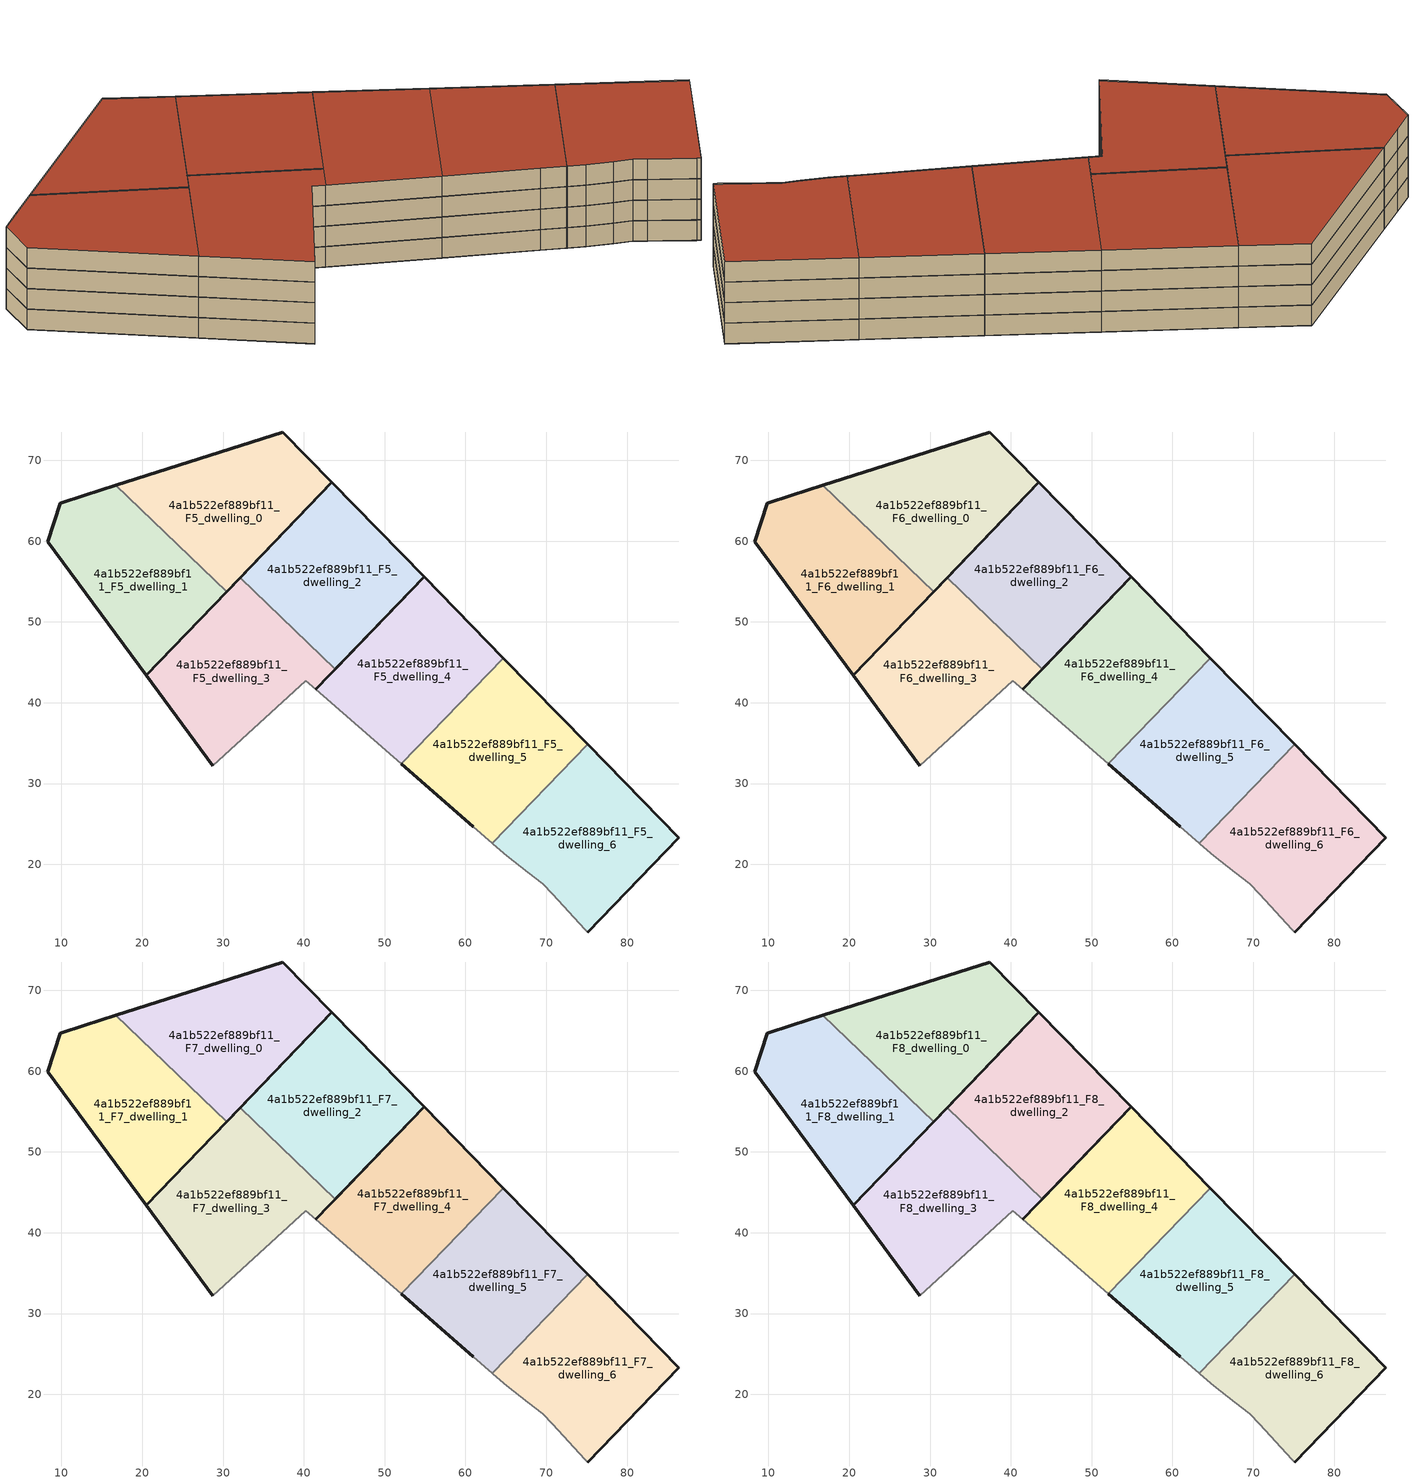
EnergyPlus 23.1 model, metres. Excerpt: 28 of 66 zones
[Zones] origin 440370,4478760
4a1b522ef889bf11_F5_dwelling_0
 floor to 4a1b522ef889bf11_F4_dwelling_0 (EU_floor_Construction): 30.44,53.72 43.46,67.26 37.37,73.5 16.75,66.89 z15
 wall outside (EU_wall_Construction): 16.75,66.89 37.37,73.5 43.46,67.26 30.44,53.72 z15:18
 wall to 4a1b522ef889bf11_F5_dwelling_1 (EU_wall_Construction): 30.44,53.72 16.75,66.89 z15:18
4a1b522ef889bf11_F5_dwelling_1
 floor to 4a1b522ef889bf11_F4_dwelling_1 (EU_floor_Construction): 20.49,43.38 30.44,53.72 16.75,66.89 12.9,65.66 9.87,64.66 8.34,59.91 z15
 wall outside (EU_wall_Construction): 30.44,53.72 20.49,43.38 8.34,59.91 9.87,64.66 12.9,65.66 16.75,66.89 z15:18
4a1b522ef889bf11_F5_dwelling_2
 floor to 4a1b522ef889bf11_F4_dwelling_2 (EU_floor_Construction): 43.91,44.16 54.89,55.57 43.46,67.26 32.14,55.49 z15
 wall outside (EU_wall_Construction): 32.14,55.49 43.46,67.26 54.89,55.57 43.91,44.16 z15:18
 wall to 4a1b522ef889bf11_F5_dwelling_3 (EU_wall_Construction): 43.91,44.16 32.14,55.49 z15:18
4a1b522ef889bf11_F5_dwelling_3
 floor to 4a1b522ef889bf11_F4_dwelling_3 (EU_floor_Construction): 41.49,41.64 43.91,44.16 32.14,55.49 20.49,43.38 28.71,32.21 40.22,42.74 z15
 wall outside (EU_wall_Construction): 28.71,32.21 20.49,43.38 32.14,55.49 z15:18
 wall adiabatic (EU_wall_Construction): 43.91,44.16 41.49,41.64 40.22,42.74 28.71,32.21 z15:18
4a1b522ef889bf11_F5_dwelling_4
 floor to 4a1b522ef889bf11_F4_dwelling_4 (EU_floor_Construction): 52.07,32.42 64.68,45.53 54.89,55.57 41.49,41.64 z15
 wall outside (EU_wall_Construction): 41.49,41.64 54.89,55.57 64.68,45.53 z15:18
 wall to 4a1b522ef889bf11_F5_dwelling_5 (EU_wall_Construction): 64.68,45.53 52.07,32.42 z15:18
 wall adiabatic (EU_wall_Construction): 52.07,32.42 41.49,41.64 z15:18
4a1b522ef889bf11_F5_dwelling_5
 floor to 4a1b522ef889bf11_F4_dwelling_5 (EU_floor_Construction): 63.34,22.58 75.13,34.84 64.68,45.53 52.07,32.42 60.96,24.67 z15
 wall outside (EU_wall_Construction): 60.96,24.67 52.07,32.42 / 64.68,45.53 75.13,34.84 z15:18
 wall to 4a1b522ef889bf11_F5_dwelling_6 (EU_wall_Construction): 75.13,34.84 63.34,22.58 z15:18
 wall adiabatic (EU_wall_Construction): 63.34,22.58 60.96,24.67 z15:18
4a1b522ef889bf11_F5_dwelling_6
 floor to 4a1b522ef889bf11_F4_dwelling_6 (EU_floor_Construction): 75.12,11.62 86.37,23.32 75.13,34.84 63.34,22.58 63.45,22.49 65.11,21.04 67.74,18.99 69.6,17.61 70.79,16.29 74.79,11.99 z15
 wall outside (EU_wall_Construction): 75.13,34.84 86.37,23.32 75.12,11.62 z15:18
 wall adiabatic (EU_wall_Construction): 75.12,11.62 74.79,11.99 70.79,16.29 69.6,17.61 67.74,18.99 65.11,21.04 63.45,22.49 63.34,22.58 z15:18
4a1b522ef889bf11_F6_dwelling_0
 floor to 4a1b522ef889bf11_F5_dwelling_0 (EU_floor_Construction): 30.44,53.72 43.46,67.26 37.37,73.5 16.75,66.89 z18
 wall outside (EU_wall_Construction): 16.75,66.89 37.37,73.5 43.46,67.26 30.44,53.72 z18:21
 wall to 4a1b522ef889bf11_F6_dwelling_1 (EU_wall_Construction): 30.44,53.72 16.75,66.89 z18:21
4a1b522ef889bf11_F6_dwelling_1
 floor to 4a1b522ef889bf11_F5_dwelling_1 (EU_floor_Construction): 20.49,43.38 30.44,53.72 16.75,66.89 12.9,65.66 9.87,64.66 8.34,59.91 z18
 wall outside (EU_wall_Construction): 30.44,53.72 20.49,43.38 8.34,59.91 9.87,64.66 12.9,65.66 16.75,66.89 z18:21
4a1b522ef889bf11_F6_dwelling_2
 floor to 4a1b522ef889bf11_F5_dwelling_2 (EU_floor_Construction): 43.91,44.16 54.89,55.57 43.46,67.26 32.14,55.49 z18
 wall outside (EU_wall_Construction): 32.14,55.49 43.46,67.26 54.89,55.57 43.91,44.16 z18:21
 wall to 4a1b522ef889bf11_F6_dwelling_3 (EU_wall_Construction): 43.91,44.16 32.14,55.49 z18:21
4a1b522ef889bf11_F6_dwelling_3
 floor to 4a1b522ef889bf11_F5_dwelling_3 (EU_floor_Construction): 41.49,41.64 43.91,44.16 32.14,55.49 20.49,43.38 28.71,32.21 40.22,42.74 z18
 wall outside (EU_wall_Construction): 28.71,32.21 20.49,43.38 32.14,55.49 z18:21
 wall adiabatic (EU_wall_Construction): 43.91,44.16 41.49,41.64 40.22,42.74 28.71,32.21 z18:21
4a1b522ef889bf11_F6_dwelling_4
 floor to 4a1b522ef889bf11_F5_dwelling_4 (EU_floor_Construction): 52.07,32.42 64.68,45.53 54.89,55.57 41.49,41.64 z18
 wall outside (EU_wall_Construction): 41.49,41.64 54.89,55.57 64.68,45.53 z18:21
 wall to 4a1b522ef889bf11_F6_dwelling_5 (EU_wall_Construction): 64.68,45.53 52.07,32.42 z18:21
 wall adiabatic (EU_wall_Construction): 52.07,32.42 41.49,41.64 z18:21
4a1b522ef889bf11_F6_dwelling_5
 floor to 4a1b522ef889bf11_F5_dwelling_5 (EU_floor_Construction): 63.34,22.58 75.13,34.84 64.68,45.53 52.07,32.42 60.96,24.67 z18
 wall outside (EU_wall_Construction): 60.96,24.67 52.07,32.42 / 64.68,45.53 75.13,34.84 z18:21
 wall to 4a1b522ef889bf11_F6_dwelling_6 (EU_wall_Construction): 75.13,34.84 63.34,22.58 z18:21
 wall adiabatic (EU_wall_Construction): 63.34,22.58 60.96,24.67 z18:21
4a1b522ef889bf11_F6_dwelling_6
 floor to 4a1b522ef889bf11_F5_dwelling_6 (EU_floor_Construction): 75.12,11.62 86.37,23.32 75.13,34.84 63.34,22.58 63.45,22.49 65.11,21.04 67.74,18.99 69.6,17.61 70.79,16.29 74.79,11.99 z18
 wall outside (EU_wall_Construction): 75.13,34.84 86.37,23.32 75.12,11.62 z18:21
 wall adiabatic (EU_wall_Construction): 75.12,11.62 74.79,11.99 70.79,16.29 69.6,17.61 67.74,18.99 65.11,21.04 63.45,22.49 63.34,22.58 z18:21
4a1b522ef889bf11_F7_dwelling_0
 floor to 4a1b522ef889bf11_F6_dwelling_0 (EU_floor_Construction): 30.44,53.72 43.46,67.26 37.37,73.5 16.75,66.89 z21
 wall outside (EU_wall_Construction): 16.75,66.89 37.37,73.5 43.46,67.26 30.44,53.72 z21:24
 wall to 4a1b522ef889bf11_F7_dwelling_1 (EU_wall_Construction): 30.44,53.72 16.75,66.89 z21:24
4a1b522ef889bf11_F7_dwelling_1
 floor to 4a1b522ef889bf11_F6_dwelling_1 (EU_floor_Construction): 20.49,43.38 30.44,53.72 16.75,66.89 12.9,65.66 9.87,64.66 8.34,59.91 z21
 wall outside (EU_wall_Construction): 30.44,53.72 20.49,43.38 8.34,59.91 9.87,64.66 12.9,65.66 16.75,66.89 z21:24
4a1b522ef889bf11_F7_dwelling_2
 floor to 4a1b522ef889bf11_F6_dwelling_2 (EU_floor_Construction): 43.91,44.16 54.89,55.57 43.46,67.26 32.14,55.49 z21
 wall outside (EU_wall_Construction): 32.14,55.49 43.46,67.26 54.89,55.57 43.91,44.16 z21:24
 wall to 4a1b522ef889bf11_F7_dwelling_3 (EU_wall_Construction): 43.91,44.16 32.14,55.49 z21:24
4a1b522ef889bf11_F7_dwelling_3
 floor to 4a1b522ef889bf11_F6_dwelling_3 (EU_floor_Construction): 41.49,41.64 43.91,44.16 32.14,55.49 20.49,43.38 28.71,32.21 40.22,42.74 z21
 wall outside (EU_wall_Construction): 28.71,32.21 20.49,43.38 32.14,55.49 z21:24
 wall adiabatic (EU_wall_Construction): 43.91,44.16 41.49,41.64 40.22,42.74 28.71,32.21 z21:24
4a1b522ef889bf11_F7_dwelling_4
 floor to 4a1b522ef889bf11_F6_dwelling_4 (EU_floor_Construction): 52.07,32.42 64.68,45.53 54.89,55.57 41.49,41.64 z21
 wall outside (EU_wall_Construction): 41.49,41.64 54.89,55.57 64.68,45.53 z21:24
 wall to 4a1b522ef889bf11_F7_dwelling_5 (EU_wall_Construction): 64.68,45.53 52.07,32.42 z21:24
 wall adiabatic (EU_wall_Construction): 52.07,32.42 41.49,41.64 z21:24
4a1b522ef889bf11_F7_dwelling_5
 floor to 4a1b522ef889bf11_F6_dwelling_5 (EU_floor_Construction): 63.34,22.58 75.13,34.84 64.68,45.53 52.07,32.42 60.96,24.67 z21
 wall outside (EU_wall_Construction): 60.96,24.67 52.07,32.42 / 64.68,45.53 75.13,34.84 z21:24
 wall to 4a1b522ef889bf11_F7_dwelling_6 (EU_wall_Construction): 75.13,34.84 63.34,22.58 z21:24
 wall adiabatic (EU_wall_Construction): 63.34,22.58 60.96,24.67 z21:24
4a1b522ef889bf11_F7_dwelling_6
 floor to 4a1b522ef889bf11_F6_dwelling_6 (EU_floor_Construction): 75.12,11.62 86.37,23.32 75.13,34.84 63.34,22.58 63.45,22.49 65.11,21.04 67.74,18.99 69.6,17.61 70.79,16.29 74.79,11.99 z21
 wall outside (EU_wall_Construction): 75.13,34.84 86.37,23.32 75.12,11.62 z21:24
 wall adiabatic (EU_wall_Construction): 75.12,11.62 74.79,11.99 70.79,16.29 69.6,17.61 67.74,18.99 65.11,21.04 63.45,22.49 63.34,22.58 z21:24
4a1b522ef889bf11_F8_dwelling_0
 floor to 4a1b522ef889bf11_F7_dwelling_0 (EU_floor_Construction): 30.44,53.72 43.46,67.26 37.37,73.5 16.75,66.89 z24
 wall outside (EU_wall_Construction): 16.75,66.89 37.37,73.5 43.46,67.26 30.44,53.72 z24:27
 wall to 4a1b522ef889bf11_F8_dwelling_1 (EU_wall_Construction): 30.44,53.72 16.75,66.89 z24:27
 roof outside (EU_roof_Construction): 37.37,73.5 43.46,67.26 30.44,53.72 16.75,66.89 z27
4a1b522ef889bf11_F8_dwelling_1
 floor to 4a1b522ef889bf11_F7_dwelling_1 (EU_floor_Construction): 20.49,43.38 30.44,53.72 16.75,66.89 12.9,65.66 9.87,64.66 8.34,59.91 z24
 wall outside (EU_wall_Construction): 30.44,53.72 20.49,43.38 8.34,59.91 9.87,64.66 12.9,65.66 16.75,66.89 z24:27
 roof outside (EU_roof_Construction): 30.44,53.72 20.49,43.38 8.34,59.91 9.87,64.66 12.9,65.66 16.75,66.89 z27
4a1b522ef889bf11_F8_dwelling_2
 floor to 4a1b522ef889bf11_F7_dwelling_2 (EU_floor_Construction): 43.91,44.16 54.89,55.57 43.46,67.26 32.14,55.49 z24
 wall outside (EU_wall_Construction): 32.14,55.49 43.46,67.26 54.89,55.57 43.91,44.16 z24:27
 wall to 4a1b522ef889bf11_F8_dwelling_3 (EU_wall_Construction): 43.91,44.16 32.14,55.49 z24:27
 roof outside (EU_roof_Construction): 43.46,67.26 54.89,55.57 43.91,44.16 32.14,55.49 z27
4a1b522ef889bf11_F8_dwelling_3
 floor to 4a1b522ef889bf11_F7_dwelling_3 (EU_floor_Construction): 41.49,41.64 43.91,44.16 32.14,55.49 20.49,43.38 28.71,32.21 40.22,42.74 z24
 wall outside (EU_wall_Construction): 28.71,32.21 20.49,43.38 32.14,55.49 z24:27
 wall adiabatic (EU_wall_Construction): 43.91,44.16 41.49,41.64 40.22,42.74 28.71,32.21 z24:27
 roof outside (EU_roof_Construction): 43.91,44.16 41.49,41.64 40.22,42.74 28.71,32.21 20.49,43.38 32.14,55.49 z27
4a1b522ef889bf11_F8_dwelling_4
 floor to 4a1b522ef889bf11_F7_dwelling_4 (EU_floor_Construction): 52.07,32.42 64.68,45.53 54.89,55.57 41.49,41.64 z24
 wall outside (EU_wall_Construction): 41.49,41.64 54.89,55.57 64.68,45.53 z24:27
 wall to 4a1b522ef889bf11_F8_dwelling_5 (EU_wall_Construction): 64.68,45.53 52.07,32.42 z24:27
 wall adiabatic (EU_wall_Construction): 52.07,32.42 41.49,41.64 z24:27
 roof outside (EU_roof_Construction): 54.89,55.57 64.68,45.53 52.07,32.42 41.49,41.64 z27
4a1b522ef889bf11_F8_dwelling_5
 floor to 4a1b522ef889bf11_F7_dwelling_5 (EU_floor_Construction): 63.34,22.58 75.13,34.84 64.68,45.53 52.07,32.42 60.96,24.67 z24
 wall outside (EU_wall_Construction): 60.96,24.67 52.07,32.42 / 64.68,45.53 75.13,34.84 z24:27
 wall to 4a1b522ef889bf11_F8_dwelling_6 (EU_wall_Construction): 75.13,34.84 63.34,22.58 z24:27
 wall adiabatic (EU_wall_Construction): 63.34,22.58 60.96,24.67 z24:27
 roof outside (EU_roof_Construction): 64.68,45.53 75.13,34.84 63.34,22.58 60.96,24.67 52.07,32.42 z27
4a1b522ef889bf11_F8_dwelling_6
 floor to 4a1b522ef889bf11_F7_dwelling_6 (EU_floor_Construction): 75.12,11.62 86.37,23.32 75.13,34.84 63.34,22.58 63.45,22.49 65.11,21.04 67.74,18.99 69.6,17.61 70.79,16.29 74.79,11.99 z24
 wall outside (EU_wall_Construction): 75.13,34.84 86.37,23.32 75.12,11.62 z24:27
 wall adiabatic (EU_wall_Construction): 75.12,11.62 74.79,11.99 70.79,16.29 69.6,17.61 67.74,18.99 65.11,21.04 63.45,22.49 63.34,22.58 z24:27
 roof outside (EU_roof_Construction): 75.13,34.84 86.37,23.32 75.12,11.62 74.79,11.99 70.79,16.29 69.6,17.61 67.74,18.99 65.11,21.04 63.45,22.49 63.34,22.58 z27
[Building]
EU S2 Campaign: North Axis=0; Terrain=City; Solar Distribution=FullExterior
[Site:Location]
Madrid: Latitude=40.5; Longitude=-3.5; Time Zone=1; Elevation=609
[SizingPeriod:WeatherFileDays]
AnnualSizingPeriod: Begin Month=1; Begin Day of Month=1; End Month=12; End Day of Month=31; Day of Week for Start Day=Monday; Use Weather File Daylight Saving Period=No; Use Weather File Rain and Snow Indicators=No
[MATERIAL]
EU_InternalMass_Material: Roughness=MediumRough; Thickness=0.1; Conductivity=1; Density=1800; Specific Heat=900; Thermal Absorptance=0.9; Solar Absorptance=0.7; Visible Absorptance=0.7
[MATERIAL:NOMASS] Roughness=MediumRough; Thermal Absorptance=0.9; Solar Absorptance=0.7; Visible Absorptance=0.7
Name | Thermal Resistance
EU_wall_NoMass | 1.60022
EU_roof_NoMass | 1.57597
EU_floor_NoMass | 0.470652
[CONSTRUCTION]
EU_wall_Construction: EU_wall_NoMass
EU_roof_Construction: EU_roof_NoMass
EU_floor_Construction: EU_floor_NoMass
EU_InternalMass_Construction: EU_InternalMass_Material
[ZONE] Type=1; Multiplier=1; Ceiling Height=autocalculate; Floor Area=autocalculate; Part of Total Floor Area=Yes
Name | Volume
4a1b522ef889bf11_F5_dwelling_0; 4a1b522ef889bf11_F6_dwelling_0; 4a1b522ef889bf11_F7_dwelling_0; 4a1b522ef889bf11_F8_dwelling_0 | 788.707
4a1b522ef889bf11_F5_dwelling_1; 4a1b522ef889bf11_F6_dwelling_1; 4a1b522ef889bf11_F7_dwelling_1; 4a1b522ef889bf11_F8_dwelling_1 | 788.68
4a1b522ef889bf11_F5_dwelling_2; 4a1b522ef889bf11_F6_dwelling_2; 4a1b522ef889bf11_F7_dwelling_2; 4a1b522ef889bf11_F8_dwelling_2 | 788.615
4a1b522ef889bf11_F5_dwelling_3; 4a1b522ef889bf11_F6_dwelling_3; 4a1b522ef889bf11_F7_dwelling_3; 4a1b522ef889bf11_F8_dwelling_3 | 788.625
4a1b522ef889bf11_F5_dwelling_4; 4a1b522ef889bf11_F6_dwelling_4; 4a1b522ef889bf11_F7_dwelling_4; 4a1b522ef889bf11_F8_dwelling_4 | 788.706
4a1b522ef889bf11_F5_dwelling_5; 4a1b522ef889bf11_F6_dwelling_5; 4a1b522ef889bf11_F7_dwelling_5; 4a1b522ef889bf11_F8_dwelling_5 | 788.687
4a1b522ef889bf11_F5_dwelling_6; 4a1b522ef889bf11_F6_dwelling_6; 4a1b522ef889bf11_F7_dwelling_6; 4a1b522ef889bf11_F8_dwelling_6 | 788.682
[INTERNALMASS] Construction=EU_InternalMass_Construction
Name | Zone or ZoneList | Surface Area
4a1b522ef889bf11_F5_dwelling_0_EU_InternalMass | 4a1b522ef889bf11_F5_dwelling_0 | 300.444
4a1b522ef889bf11_F5_dwelling_1_EU_InternalMass | 4a1b522ef889bf11_F5_dwelling_1 | 300.452
4a1b522ef889bf11_F5_dwelling_2_EU_InternalMass | 4a1b522ef889bf11_F5_dwelling_2 | 300.46
4a1b522ef889bf11_F5_dwelling_3_EU_InternalMass | 4a1b522ef889bf11_F5_dwelling_3 | 300.431
4a1b522ef889bf11_F5_dwelling_4_EU_InternalMass | 4a1b522ef889bf11_F5_dwelling_4 | 300.446
4a1b522ef889bf11_F5_dwelling_5_EU_InternalMass | 4a1b522ef889bf11_F5_dwelling_5 | 300.443
4a1b522ef889bf11_F5_dwelling_6_EU_InternalMass | 4a1b522ef889bf11_F5_dwelling_6 | 300.449
4a1b522ef889bf11_F6_dwelling_0_EU_InternalMass | 4a1b522ef889bf11_F6_dwelling_0 | 300.444
4a1b522ef889bf11_F6_dwelling_1_EU_InternalMass | 4a1b522ef889bf11_F6_dwelling_1 | 300.452
4a1b522ef889bf11_F6_dwelling_2_EU_InternalMass | 4a1b522ef889bf11_F6_dwelling_2 | 300.46
4a1b522ef889bf11_F6_dwelling_3_EU_InternalMass | 4a1b522ef889bf11_F6_dwelling_3 | 300.431
4a1b522ef889bf11_F6_dwelling_4_EU_InternalMass | 4a1b522ef889bf11_F6_dwelling_4 | 300.446
4a1b522ef889bf11_F6_dwelling_5_EU_InternalMass | 4a1b522ef889bf11_F6_dwelling_5 | 300.443
4a1b522ef889bf11_F6_dwelling_6_EU_InternalMass | 4a1b522ef889bf11_F6_dwelling_6 | 300.449
4a1b522ef889bf11_F7_dwelling_0_EU_InternalMass | 4a1b522ef889bf11_F7_dwelling_0 | 300.444
4a1b522ef889bf11_F7_dwelling_1_EU_InternalMass | 4a1b522ef889bf11_F7_dwelling_1 | 300.452
4a1b522ef889bf11_F7_dwelling_2_EU_InternalMass | 4a1b522ef889bf11_F7_dwelling_2 | 300.46
4a1b522ef889bf11_F7_dwelling_3_EU_InternalMass | 4a1b522ef889bf11_F7_dwelling_3 | 300.431
4a1b522ef889bf11_F7_dwelling_4_EU_InternalMass | 4a1b522ef889bf11_F7_dwelling_4 | 300.446
4a1b522ef889bf11_F7_dwelling_5_EU_InternalMass | 4a1b522ef889bf11_F7_dwelling_5 | 300.443
4a1b522ef889bf11_F7_dwelling_6_EU_InternalMass | 4a1b522ef889bf11_F7_dwelling_6 | 300.449
4a1b522ef889bf11_F8_dwelling_0_EU_InternalMass | 4a1b522ef889bf11_F8_dwelling_0 | 300.444
4a1b522ef889bf11_F8_dwelling_1_EU_InternalMass | 4a1b522ef889bf11_F8_dwelling_1 | 300.452
4a1b522ef889bf11_F8_dwelling_2_EU_InternalMass | 4a1b522ef889bf11_F8_dwelling_2 | 300.46
4a1b522ef889bf11_F8_dwelling_3_EU_InternalMass | 4a1b522ef889bf11_F8_dwelling_3 | 300.431
4a1b522ef889bf11_F8_dwelling_4_EU_InternalMass | 4a1b522ef889bf11_F8_dwelling_4 | 300.446
4a1b522ef889bf11_F8_dwelling_5_EU_InternalMass | 4a1b522ef889bf11_F8_dwelling_5 | 300.443
4a1b522ef889bf11_F8_dwelling_6_EU_InternalMass | 4a1b522ef889bf11_F8_dwelling_6 | 300.449
[OTHEREQUIPMENT] Fuel Type=Electricity; Design Level Calculation Method=Watts/Area; Power per Zone Floor Area=1; Fraction Latent=0; Fraction Radiant=0; Fraction Lost=0; Carbon Dioxide Generation Rate=0; EndUse Subcategory=EU_Step8_InternalGains
Name | Zone or ZoneList or Space or SpaceList | Schedule
EU_Step8_InternalGain_4a1b522ef889bf11_F5_dwelling_0_f000 | 4a1b522ef889bf11_F5_dwelling_0 | EU_Step8_GainSchedule_4a1b522ef889bf11_F5_dwelling_0_f000
EU_Step8_InternalGain_4a1b522ef889bf11_F5_dwelling_1_f000 | 4a1b522ef889bf11_F5_dwelling_1 | EU_Step8_GainSchedule_4a1b522ef889bf11_F5_dwelling_1_f000
EU_Step8_InternalGain_4a1b522ef889bf11_F5_dwelling_2_f000 | 4a1b522ef889bf11_F5_dwelling_2 | EU_Step8_GainSchedule_4a1b522ef889bf11_F5_dwelling_2_f000
EU_Step8_InternalGain_4a1b522ef889bf11_F5_dwelling_3_f000 | 4a1b522ef889bf11_F5_dwelling_3 | EU_Step8_GainSchedule_4a1b522ef889bf11_F5_dwelling_3_f000
EU_Step8_InternalGain_4a1b522ef889bf11_F5_dwelling_4_f000 | 4a1b522ef889bf11_F5_dwelling_4 | EU_Step8_GainSchedule_4a1b522ef889bf11_F5_dwelling_4_f000
EU_Step8_InternalGain_4a1b522ef889bf11_F5_dwelling_5_f000 | 4a1b522ef889bf11_F5_dwelling_5 | EU_Step8_GainSchedule_4a1b522ef889bf11_F5_dwelling_5_f000
EU_Step8_InternalGain_4a1b522ef889bf11_F5_dwelling_6_f000 | 4a1b522ef889bf11_F5_dwelling_6 | EU_Step8_GainSchedule_4a1b522ef889bf11_F5_dwelling_6_f000
EU_Step8_InternalGain_4a1b522ef889bf11_F6_dwelling_0_f000 | 4a1b522ef889bf11_F6_dwelling_0 | EU_Step8_GainSchedule_4a1b522ef889bf11_F6_dwelling_0_f000
EU_Step8_InternalGain_4a1b522ef889bf11_F6_dwelling_1_f000 | 4a1b522ef889bf11_F6_dwelling_1 | EU_Step8_GainSchedule_4a1b522ef889bf11_F6_dwelling_1_f000
EU_Step8_InternalGain_4a1b522ef889bf11_F6_dwelling_2_f000 | 4a1b522ef889bf11_F6_dwelling_2 | EU_Step8_GainSchedule_4a1b522ef889bf11_F6_dwelling_2_f000
EU_Step8_InternalGain_4a1b522ef889bf11_F6_dwelling_3_f000 | 4a1b522ef889bf11_F6_dwelling_3 | EU_Step8_GainSchedule_4a1b522ef889bf11_F6_dwelling_3_f000
EU_Step8_InternalGain_4a1b522ef889bf11_F6_dwelling_4_f000 | 4a1b522ef889bf11_F6_dwelling_4 | EU_Step8_GainSchedule_4a1b522ef889bf11_F6_dwelling_4_f000
EU_Step8_InternalGain_4a1b522ef889bf11_F6_dwelling_5_f000 | 4a1b522ef889bf11_F6_dwelling_5 | EU_Step8_GainSchedule_4a1b522ef889bf11_F6_dwelling_5_f000
EU_Step8_InternalGain_4a1b522ef889bf11_F6_dwelling_6_f000 | 4a1b522ef889bf11_F6_dwelling_6 | EU_Step8_GainSchedule_4a1b522ef889bf11_F6_dwelling_6_f000
EU_Step8_InternalGain_4a1b522ef889bf11_F7_dwelling_0_f000 | 4a1b522ef889bf11_F7_dwelling_0 | EU_Step8_GainSchedule_4a1b522ef889bf11_F7_dwelling_0_f000
EU_Step8_InternalGain_4a1b522ef889bf11_F7_dwelling_1_f000 | 4a1b522ef889bf11_F7_dwelling_1 | EU_Step8_GainSchedule_4a1b522ef889bf11_F7_dwelling_1_f000
EU_Step8_InternalGain_4a1b522ef889bf11_F7_dwelling_2_f000 | 4a1b522ef889bf11_F7_dwelling_2 | EU_Step8_GainSchedule_4a1b522ef889bf11_F7_dwelling_2_f000
EU_Step8_InternalGain_4a1b522ef889bf11_F7_dwelling_3_f000 | 4a1b522ef889bf11_F7_dwelling_3 | EU_Step8_GainSchedule_4a1b522ef889bf11_F7_dwelling_3_f000
EU_Step8_InternalGain_4a1b522ef889bf11_F7_dwelling_4_f000 | 4a1b522ef889bf11_F7_dwelling_4 | EU_Step8_GainSchedule_4a1b522ef889bf11_F7_dwelling_4_f000
EU_Step8_InternalGain_4a1b522ef889bf11_F7_dwelling_5_f000 | 4a1b522ef889bf11_F7_dwelling_5 | EU_Step8_GainSchedule_4a1b522ef889bf11_F7_dwelling_5_f000
EU_Step8_InternalGain_4a1b522ef889bf11_F7_dwelling_6_f000 | 4a1b522ef889bf11_F7_dwelling_6 | EU_Step8_GainSchedule_4a1b522ef889bf11_F7_dwelling_6_f000
EU_Step8_InternalGain_4a1b522ef889bf11_F8_dwelling_0_f000 | 4a1b522ef889bf11_F8_dwelling_0 | EU_Step8_GainSchedule_4a1b522ef889bf11_F8_dwelling_0_f000
EU_Step8_InternalGain_4a1b522ef889bf11_F8_dwelling_1_f000 | 4a1b522ef889bf11_F8_dwelling_1 | EU_Step8_GainSchedule_4a1b522ef889bf11_F8_dwelling_1_f000
EU_Step8_InternalGain_4a1b522ef889bf11_F8_dwelling_2_f000 | 4a1b522ef889bf11_F8_dwelling_2 | EU_Step8_GainSchedule_4a1b522ef889bf11_F8_dwelling_2_f000
EU_Step8_InternalGain_4a1b522ef889bf11_F8_dwelling_3_f000 | 4a1b522ef889bf11_F8_dwelling_3 | EU_Step8_GainSchedule_4a1b522ef889bf11_F8_dwelling_3_f000
EU_Step8_InternalGain_4a1b522ef889bf11_F8_dwelling_4_f000 | 4a1b522ef889bf11_F8_dwelling_4 | EU_Step8_GainSchedule_4a1b522ef889bf11_F8_dwelling_4_f000
EU_Step8_InternalGain_4a1b522ef889bf11_F8_dwelling_5_f000 | 4a1b522ef889bf11_F8_dwelling_5 | EU_Step8_GainSchedule_4a1b522ef889bf11_F8_dwelling_5_f000
EU_Step8_InternalGain_4a1b522ef889bf11_F8_dwelling_6_f000 | 4a1b522ef889bf11_F8_dwelling_6 | EU_Step8_GainSchedule_4a1b522ef889bf11_F8_dwelling_6_f000
[ZONEVENTILATION:DESIGNFLOWRATE] Schedule=EU_AlwaysOn; Design Flow Rate Calculation Method=AirChanges/Hour; Air Changes per Hour=0.480704; Ventilation Type=Natural; Fan Pressure Rise=0; Fan Total Efficiency=1; Constant Term Coefficient=1; Temperature Term Coefficient=0; Velocity Term Coefficient=0; Velocity Squared Term Coefficient=0; Minimum Indoor Temperature=-100; Maximum Indoor Temperature=100; Delta Temperature=-100; Minimum Outdoor Temperature=-100; Maximum Outdoor Temperature=100; Maximum Wind Speed=40
Name | Zone or ZoneList or Space or SpaceList
EU_ConstantAir_4a1b522ef889bf11_F5_dwelling_0 | 4a1b522ef889bf11_F5_dwelling_0
EU_ConstantAir_4a1b522ef889bf11_F5_dwelling_1 | 4a1b522ef889bf11_F5_dwelling_1
EU_ConstantAir_4a1b522ef889bf11_F5_dwelling_2 | 4a1b522ef889bf11_F5_dwelling_2
EU_ConstantAir_4a1b522ef889bf11_F5_dwelling_3 | 4a1b522ef889bf11_F5_dwelling_3
EU_ConstantAir_4a1b522ef889bf11_F5_dwelling_4 | 4a1b522ef889bf11_F5_dwelling_4
EU_ConstantAir_4a1b522ef889bf11_F5_dwelling_5 | 4a1b522ef889bf11_F5_dwelling_5
EU_ConstantAir_4a1b522ef889bf11_F5_dwelling_6 | 4a1b522ef889bf11_F5_dwelling_6
EU_ConstantAir_4a1b522ef889bf11_F6_dwelling_0 | 4a1b522ef889bf11_F6_dwelling_0
EU_ConstantAir_4a1b522ef889bf11_F6_dwelling_1 | 4a1b522ef889bf11_F6_dwelling_1
EU_ConstantAir_4a1b522ef889bf11_F6_dwelling_2 | 4a1b522ef889bf11_F6_dwelling_2
EU_ConstantAir_4a1b522ef889bf11_F6_dwelling_3 | 4a1b522ef889bf11_F6_dwelling_3
EU_ConstantAir_4a1b522ef889bf11_F6_dwelling_4 | 4a1b522ef889bf11_F6_dwelling_4
EU_ConstantAir_4a1b522ef889bf11_F6_dwelling_5 | 4a1b522ef889bf11_F6_dwelling_5
EU_ConstantAir_4a1b522ef889bf11_F6_dwelling_6 | 4a1b522ef889bf11_F6_dwelling_6
EU_ConstantAir_4a1b522ef889bf11_F7_dwelling_0 | 4a1b522ef889bf11_F7_dwelling_0
EU_ConstantAir_4a1b522ef889bf11_F7_dwelling_1 | 4a1b522ef889bf11_F7_dwelling_1
EU_ConstantAir_4a1b522ef889bf11_F7_dwelling_2 | 4a1b522ef889bf11_F7_dwelling_2
EU_ConstantAir_4a1b522ef889bf11_F7_dwelling_3 | 4a1b522ef889bf11_F7_dwelling_3
EU_ConstantAir_4a1b522ef889bf11_F7_dwelling_4 | 4a1b522ef889bf11_F7_dwelling_4
EU_ConstantAir_4a1b522ef889bf11_F7_dwelling_5 | 4a1b522ef889bf11_F7_dwelling_5
EU_ConstantAir_4a1b522ef889bf11_F7_dwelling_6 | 4a1b522ef889bf11_F7_dwelling_6
EU_ConstantAir_4a1b522ef889bf11_F8_dwelling_0 | 4a1b522ef889bf11_F8_dwelling_0
EU_ConstantAir_4a1b522ef889bf11_F8_dwelling_1 | 4a1b522ef889bf11_F8_dwelling_1
EU_ConstantAir_4a1b522ef889bf11_F8_dwelling_2 | 4a1b522ef889bf11_F8_dwelling_2
EU_ConstantAir_4a1b522ef889bf11_F8_dwelling_3 | 4a1b522ef889bf11_F8_dwelling_3
EU_ConstantAir_4a1b522ef889bf11_F8_dwelling_4 | 4a1b522ef889bf11_F8_dwelling_4
EU_ConstantAir_4a1b522ef889bf11_F8_dwelling_5 | 4a1b522ef889bf11_F8_dwelling_5
EU_ConstantAir_4a1b522ef889bf11_F8_dwelling_6 | 4a1b522ef889bf11_F8_dwelling_6
[HVACTEMPLATE:THERMOSTAT] Constant Heating Setpoint=20; Constant Cooling Setpoint=50
EU_HeatOnly_4a1b522ef889bf11_F0_dwelling_7; EU_HeatOnly_4a1b522ef889bf11_F1_dwelling_0; EU_HeatOnly_4a1b522ef889bf11_F1_dwelling_1; EU_HeatOnly_4a1b522ef889bf11_F1_dwelling_2; EU_HeatOnly_4a1b522ef889bf11_F1_dwelling_3; EU_HeatOnly_4a1b522ef889bf11_F1_dwelling_4; EU_HeatOnly_4a1b522ef889bf11_F1_dwelling_5; EU_HeatOnly_4a1b522ef889bf11_F1_dwelling_6; EU_HeatOnly_4a1b522ef889bf11_F1_dwelling_7; EU_HeatOnly_4a1b522ef889bf11_F2_dwelling_0; EU_HeatOnly_4a1b522ef889bf11_F2_dwelling_1; EU_HeatOnly_4a1b522ef889bf11_F2_dwelling_2; EU_HeatOnly_4a1b522ef889bf11_F2_dwelling_3; EU_HeatOnly_4a1b522ef889bf11_F2_dwelling_4; EU_HeatOnly_4a1b522ef889bf11_F2_dwelling_5; EU_HeatOnly_4a1b522ef889bf11_F2_dwelling_6; EU_HeatOnly_4a1b522ef889bf11_F2_dwelling_7; EU_HeatOnly_4a1b522ef889bf11_F3_dwelling_0; EU_HeatOnly_4a1b522ef889bf11_F3_dwelling_1; EU_HeatOnly_4a1b522ef889bf11_F3_dwelling_2; EU_HeatOnly_4a1b522ef889bf11_F3_dwelling_3; EU_HeatOnly_4a1b522ef889bf11_F3_dwelling_4; EU_HeatOnly_4a1b522ef889bf11_F3_dwelling_5; EU_HeatOnly_4a1b522ef889bf11_F3_dwelling_6; EU_HeatOnly_4a1b522ef889bf11_F4_dwelling_0; EU_HeatOnly_4a1b522ef889bf11_F4_dwelling_1; EU_HeatOnly_4a1b522ef889bf11_F4_dwelling_2; EU_HeatOnly_4a1b522ef889bf11_F4_dwelling_3; EU_HeatOnly_4a1b522ef889bf11_F4_dwelling_4; EU_HeatOnly_4a1b522ef889bf11_F4_dwelling_5; EU_HeatOnly_4a1b522ef889bf11_F4_dwelling_6; EU_HeatOnly_4a1b522ef889bf11_F5_dwelling_0; EU_HeatOnly_4a1b522ef889bf11_F5_dwelling_1; EU_HeatOnly_4a1b522ef889bf11_F5_dwelling_2; EU_HeatOnly_4a1b522ef889bf11_F5_dwelling_3; EU_HeatOnly_4a1b522ef889bf11_F5_dwelling_4; EU_HeatOnly_4a1b522ef889bf11_F5_dwelling_5; EU_HeatOnly_4a1b522ef889bf11_F5_dwelling_6; EU_HeatOnly_4a1b522ef889bf11_F6_dwelling_0; EU_HeatOnly_4a1b522ef889bf11_F6_dwelling_1; EU_HeatOnly_4a1b522ef889bf11_F6_dwelling_2; EU_HeatOnly_4a1b522ef889bf11_F6_dwelling_3; EU_HeatOnly_4a1b522ef889bf11_F6_dwelling_4; EU_HeatOnly_4a1b522ef889bf11_F6_dwelling_5; EU_HeatOnly_4a1b522ef889bf11_F6_dwelling_6; EU_HeatOnly_4a1b522ef889bf11_F7_dwelling_0; EU_HeatOnly_4a1b522ef889bf11_F7_dwelling_1; EU_HeatOnly_4a1b522ef889bf11_F7_dwelling_2; EU_HeatOnly_4a1b522ef889bf11_F7_dwelling_3; EU_HeatOnly_4a1b522ef889bf11_F7_dwelling_4; EU_HeatOnly_4a1b522ef889bf11_F7_dwelling_5; EU_HeatOnly_4a1b522ef889bf11_F7_dwelling_6; EU_HeatOnly_4a1b522ef889bf11_F8_dwelling_0; EU_HeatOnly_4a1b522ef889bf11_F8_dwelling_1; EU_HeatOnly_4a1b522ef889bf11_F8_dwelling_2; EU_HeatOnly_4a1b522ef889bf11_F8_dwelling_3; EU_HeatOnly_4a1b522ef889bf11_F8_dwelling_4; EU_HeatOnly_4a1b522ef889bf11_F8_dwelling_5; EU_HeatOnly_4a1b522ef889bf11_F8_dwelling_6
[HVACTEMPLATE:ZONE:IDEALLOADSAIRSYSTEM] System Availability Schedule=EU_AlwaysOn; Maximum Heating Supply Air Temperature=50; Minimum Cooling Supply Air Temperature=13; Maximum Heating Supply Air Humidity Ratio=0.0156; Minimum Cooling Supply Air Humidity Ratio=0.0077; Heating Limit=NoLimit; Cooling Limit=NoLimit; Heating Availability Schedule=EU_AlwaysOn; Cooling Availability Schedule=EU_CoolingOff; Dehumidification Control Type=ConstantSensibleHeatRatio; Cooling Sensible Heat Ratio=0.7; Dehumidification Setpoint=60; Humidification Control Type=None; Humidification Setpoint=30; Outdoor Air Method=None; Outdoor Air Flow Rate per Person=0.00944; Outdoor Air Flow Rate per Zone Floor Area=0; Outdoor Air Flow Rate per Zone=0; Demand Controlled Ventilation Type=None; Outdoor Air Economizer Type=NoEconomizer; Heat Recovery Type=None; Sensible Heat Recovery Effectiveness=0.7; Latent Heat Recovery Effectiveness=0.65
Name | Template Thermostat
4a1b522ef889bf11_F5_dwelling_0 | EU_HeatOnly_4a1b522ef889bf11_F5_dwelling_0
4a1b522ef889bf11_F5_dwelling_1 | EU_HeatOnly_4a1b522ef889bf11_F5_dwelling_1
4a1b522ef889bf11_F5_dwelling_2 | EU_HeatOnly_4a1b522ef889bf11_F5_dwelling_2
4a1b522ef889bf11_F5_dwelling_3 | EU_HeatOnly_4a1b522ef889bf11_F5_dwelling_3
4a1b522ef889bf11_F5_dwelling_4 | EU_HeatOnly_4a1b522ef889bf11_F5_dwelling_4
4a1b522ef889bf11_F5_dwelling_5 | EU_HeatOnly_4a1b522ef889bf11_F5_dwelling_5
4a1b522ef889bf11_F5_dwelling_6 | EU_HeatOnly_4a1b522ef889bf11_F5_dwelling_6
4a1b522ef889bf11_F6_dwelling_0 | EU_HeatOnly_4a1b522ef889bf11_F6_dwelling_0
4a1b522ef889bf11_F6_dwelling_1 | EU_HeatOnly_4a1b522ef889bf11_F6_dwelling_1
4a1b522ef889bf11_F6_dwelling_2 | EU_HeatOnly_4a1b522ef889bf11_F6_dwelling_2
4a1b522ef889bf11_F6_dwelling_3 | EU_HeatOnly_4a1b522ef889bf11_F6_dwelling_3
4a1b522ef889bf11_F6_dwelling_4 | EU_HeatOnly_4a1b522ef889bf11_F6_dwelling_4
4a1b522ef889bf11_F6_dwelling_5 | EU_HeatOnly_4a1b522ef889bf11_F6_dwelling_5
4a1b522ef889bf11_F6_dwelling_6 | EU_HeatOnly_4a1b522ef889bf11_F6_dwelling_6
4a1b522ef889bf11_F7_dwelling_0 | EU_HeatOnly_4a1b522ef889bf11_F7_dwelling_0
4a1b522ef889bf11_F7_dwelling_1 | EU_HeatOnly_4a1b522ef889bf11_F7_dwelling_1
4a1b522ef889bf11_F7_dwelling_2 | EU_HeatOnly_4a1b522ef889bf11_F7_dwelling_2
4a1b522ef889bf11_F7_dwelling_3 | EU_HeatOnly_4a1b522ef889bf11_F7_dwelling_3
4a1b522ef889bf11_F7_dwelling_4 | EU_HeatOnly_4a1b522ef889bf11_F7_dwelling_4
4a1b522ef889bf11_F7_dwelling_5 | EU_HeatOnly_4a1b522ef889bf11_F7_dwelling_5
4a1b522ef889bf11_F7_dwelling_6 | EU_HeatOnly_4a1b522ef889bf11_F7_dwelling_6
4a1b522ef889bf11_F8_dwelling_0 | EU_HeatOnly_4a1b522ef889bf11_F8_dwelling_0
4a1b522ef889bf11_F8_dwelling_1 | EU_HeatOnly_4a1b522ef889bf11_F8_dwelling_1
4a1b522ef889bf11_F8_dwelling_2 | EU_HeatOnly_4a1b522ef889bf11_F8_dwelling_2
4a1b522ef889bf11_F8_dwelling_3 | EU_HeatOnly_4a1b522ef889bf11_F8_dwelling_3
4a1b522ef889bf11_F8_dwelling_4 | EU_HeatOnly_4a1b522ef889bf11_F8_dwelling_4
4a1b522ef889bf11_F8_dwelling_5 | EU_HeatOnly_4a1b522ef889bf11_F8_dwelling_5
4a1b522ef889bf11_F8_dwelling_6 | EU_HeatOnly_4a1b522ef889bf11_F8_dwelling_6
[SIZING:ZONE] Zone Cooling Design Supply Air Temperature Input Method=SupplyAirTemperature; Zone Cooling Design Supply Air Temperature=13; Zone Heating Design Supply Air Temperature Input Method=SupplyAirTemperature; Zone Heating Design Supply Air Temperature=50; Zone Cooling Design Supply Air Humidity Ratio=0.008; Zone Heating Design Supply Air Humidity Ratio=0.008; Cooling Design Air Flow Method=DesignDay; Cooling Design Air Flow Rate=0; Cooling Minimum Air Flow per Zone Floor Area=0.000762; Cooling Minimum Air Flow=0; Cooling Minimum Air Flow Fraction=0.2; Heating Design Air Flow Method=DesignDay; Heating Design Air Flow Rate=0; Heating Maximum Air Flow per Zone Floor Area=0.002032; Heating Maximum Air Flow=0.141576; Heating Maximum Air Flow Fraction=0.3; Account for Dedicated Outdoor Air System=No; Dedicated Outdoor Air System Control Strategy=NeutralSupplyAir; Dedicated Outdoor Air Low Setpoint Temperature for Design=autosize; Dedicated Outdoor Air High Setpoint Temperature for Design=autosize; Zone Load Sizing Method=Sensible Load Only No Latent Load; Zone Latent Cooling Design Supply Air Humidity Ratio Input Method=HumidityRatioDifference; Zone Cooling Design Supply Air Humidity Ratio Difference=0.005; Zone Latent Heating Design Supply Air Humidity Ratio Input Method=HumidityRatioDifference; Zone Humidification Design Supply Air Humidity Ratio Difference=0.005
4a1b522ef889bf11_F5_dwelling_0; 4a1b522ef889bf11_F5_dwelling_1; 4a1b522ef889bf11_F5_dwelling_2; 4a1b522ef889bf11_F5_dwelling_3; 4a1b522ef889bf11_F5_dwelling_4; 4a1b522ef889bf11_F5_dwelling_5; 4a1b522ef889bf11_F5_dwelling_6; 4a1b522ef889bf11_F6_dwelling_0; 4a1b522ef889bf11_F6_dwelling_1; 4a1b522ef889bf11_F6_dwelling_2; 4a1b522ef889bf11_F6_dwelling_3; 4a1b522ef889bf11_F6_dwelling_4; 4a1b522ef889bf11_F6_dwelling_5; 4a1b522ef889bf11_F6_dwelling_6; 4a1b522ef889bf11_F7_dwelling_0; 4a1b522ef889bf11_F7_dwelling_1; 4a1b522ef889bf11_F7_dwelling_2; 4a1b522ef889bf11_F7_dwelling_3; 4a1b522ef889bf11_F7_dwelling_4; 4a1b522ef889bf11_F7_dwelling_5; 4a1b522ef889bf11_F7_dwelling_6; 4a1b522ef889bf11_F8_dwelling_0; 4a1b522ef889bf11_F8_dwelling_1; 4a1b522ef889bf11_F8_dwelling_2; 4a1b522ef889bf11_F8_dwelling_3; 4a1b522ef889bf11_F8_dwelling_4; 4a1b522ef889bf11_F8_dwelling_5; 4a1b522ef889bf11_F8_dwelling_6
[SCHEDULE:CONSTANT]
Name | Hourly Value
EU_AlwaysOn | 1
EU_CoolingOff | 0
[SCHEDULE:FILE] Column Number=1; Rows to Skip at Top=0; Number of Hours of Data=8760; Column Separator=Comma; Interpolate to Timestep=No; Minutes per Item=60; Adjust Schedule for Daylight Savings=Yes
Name | File
EU_Step8_GainSchedule_4a1b522ef889bf11_F5_dwelling_0_f000 | ../../schedules/4a1b522ef889bf11/4a1b522ef889bf11_F5_dwelling_0_f000_gain.csv
EU_Step8_GainSchedule_4a1b522ef889bf11_F5_dwelling_1_f000 | ../../schedules/4a1b522ef889bf11/4a1b522ef889bf11_F5_dwelling_1_f000_gain.csv
EU_Step8_GainSchedule_4a1b522ef889bf11_F5_dwelling_2_f000 | ../../schedules/4a1b522ef889bf11/4a1b522ef889bf11_F5_dwelling_2_f000_gain.csv
EU_Step8_GainSchedule_4a1b522ef889bf11_F5_dwelling_3_f000 | ../../schedules/4a1b522ef889bf11/4a1b522ef889bf11_F5_dwelling_3_f000_gain.csv
EU_Step8_GainSchedule_4a1b522ef889bf11_F5_dwelling_4_f000 | ../../schedules/4a1b522ef889bf11/4a1b522ef889bf11_F5_dwelling_4_f000_gain.csv
EU_Step8_GainSchedule_4a1b522ef889bf11_F5_dwelling_5_f000 | ../../schedules/4a1b522ef889bf11/4a1b522ef889bf11_F5_dwelling_5_f000_gain.csv
EU_Step8_GainSchedule_4a1b522ef889bf11_F5_dwelling_6_f000 | ../../schedules/4a1b522ef889bf11/4a1b522ef889bf11_F5_dwelling_6_f000_gain.csv
EU_Step8_GainSchedule_4a1b522ef889bf11_F6_dwelling_0_f000 | ../../schedules/4a1b522ef889bf11/4a1b522ef889bf11_F6_dwelling_0_f000_gain.csv
EU_Step8_GainSchedule_4a1b522ef889bf11_F6_dwelling_1_f000 | ../../schedules/4a1b522ef889bf11/4a1b522ef889bf11_F6_dwelling_1_f000_gain.csv
EU_Step8_GainSchedule_4a1b522ef889bf11_F6_dwelling_2_f000 | ../../schedules/4a1b522ef889bf11/4a1b522ef889bf11_F6_dwelling_2_f000_gain.csv
EU_Step8_GainSchedule_4a1b522ef889bf11_F6_dwelling_3_f000 | ../../schedules/4a1b522ef889bf11/4a1b522ef889bf11_F6_dwelling_3_f000_gain.csv
EU_Step8_GainSchedule_4a1b522ef889bf11_F6_dwelling_4_f000 | ../../schedules/4a1b522ef889bf11/4a1b522ef889bf11_F6_dwelling_4_f000_gain.csv
EU_Step8_GainSchedule_4a1b522ef889bf11_F6_dwelling_5_f000 | ../../schedules/4a1b522ef889bf11/4a1b522ef889bf11_F6_dwelling_5_f000_gain.csv
EU_Step8_GainSchedule_4a1b522ef889bf11_F6_dwelling_6_f000 | ../../schedules/4a1b522ef889bf11/4a1b522ef889bf11_F6_dwelling_6_f000_gain.csv
EU_Step8_GainSchedule_4a1b522ef889bf11_F7_dwelling_0_f000 | ../../schedules/4a1b522ef889bf11/4a1b522ef889bf11_F7_dwelling_0_f000_gain.csv
EU_Step8_GainSchedule_4a1b522ef889bf11_F7_dwelling_1_f000 | ../../schedules/4a1b522ef889bf11/4a1b522ef889bf11_F7_dwelling_1_f000_gain.csv
EU_Step8_GainSchedule_4a1b522ef889bf11_F7_dwelling_2_f000 | ../../schedules/4a1b522ef889bf11/4a1b522ef889bf11_F7_dwelling_2_f000_gain.csv
EU_Step8_GainSchedule_4a1b522ef889bf11_F7_dwelling_3_f000 | ../../schedules/4a1b522ef889bf11/4a1b522ef889bf11_F7_dwelling_3_f000_gain.csv
EU_Step8_GainSchedule_4a1b522ef889bf11_F7_dwelling_4_f000 | ../../schedules/4a1b522ef889bf11/4a1b522ef889bf11_F7_dwelling_4_f000_gain.csv
EU_Step8_GainSchedule_4a1b522ef889bf11_F7_dwelling_5_f000 | ../../schedules/4a1b522ef889bf11/4a1b522ef889bf11_F7_dwelling_5_f000_gain.csv
EU_Step8_GainSchedule_4a1b522ef889bf11_F7_dwelling_6_f000 | ../../schedules/4a1b522ef889bf11/4a1b522ef889bf11_F7_dwelling_6_f000_gain.csv
EU_Step8_GainSchedule_4a1b522ef889bf11_F8_dwelling_0_f000 | ../../schedules/4a1b522ef889bf11/4a1b522ef889bf11_F8_dwelling_0_f000_gain.csv
EU_Step8_GainSchedule_4a1b522ef889bf11_F8_dwelling_1_f000 | ../../schedules/4a1b522ef889bf11/4a1b522ef889bf11_F8_dwelling_1_f000_gain.csv
EU_Step8_GainSchedule_4a1b522ef889bf11_F8_dwelling_2_f000 | ../../schedules/4a1b522ef889bf11/4a1b522ef889bf11_F8_dwelling_2_f000_gain.csv
EU_Step8_GainSchedule_4a1b522ef889bf11_F8_dwelling_3_f000 | ../../schedules/4a1b522ef889bf11/4a1b522ef889bf11_F8_dwelling_3_f000_gain.csv
EU_Step8_GainSchedule_4a1b522ef889bf11_F8_dwelling_4_f000 | ../../schedules/4a1b522ef889bf11/4a1b522ef889bf11_F8_dwelling_4_f000_gain.csv
EU_Step8_GainSchedule_4a1b522ef889bf11_F8_dwelling_5_f000 | ../../schedules/4a1b522ef889bf11/4a1b522ef889bf11_F8_dwelling_5_f000_gain.csv
EU_Step8_GainSchedule_4a1b522ef889bf11_F8_dwelling_6_f000 | ../../schedules/4a1b522ef889bf11/4a1b522ef889bf11_F8_dwelling_6_f000_gain.csv
